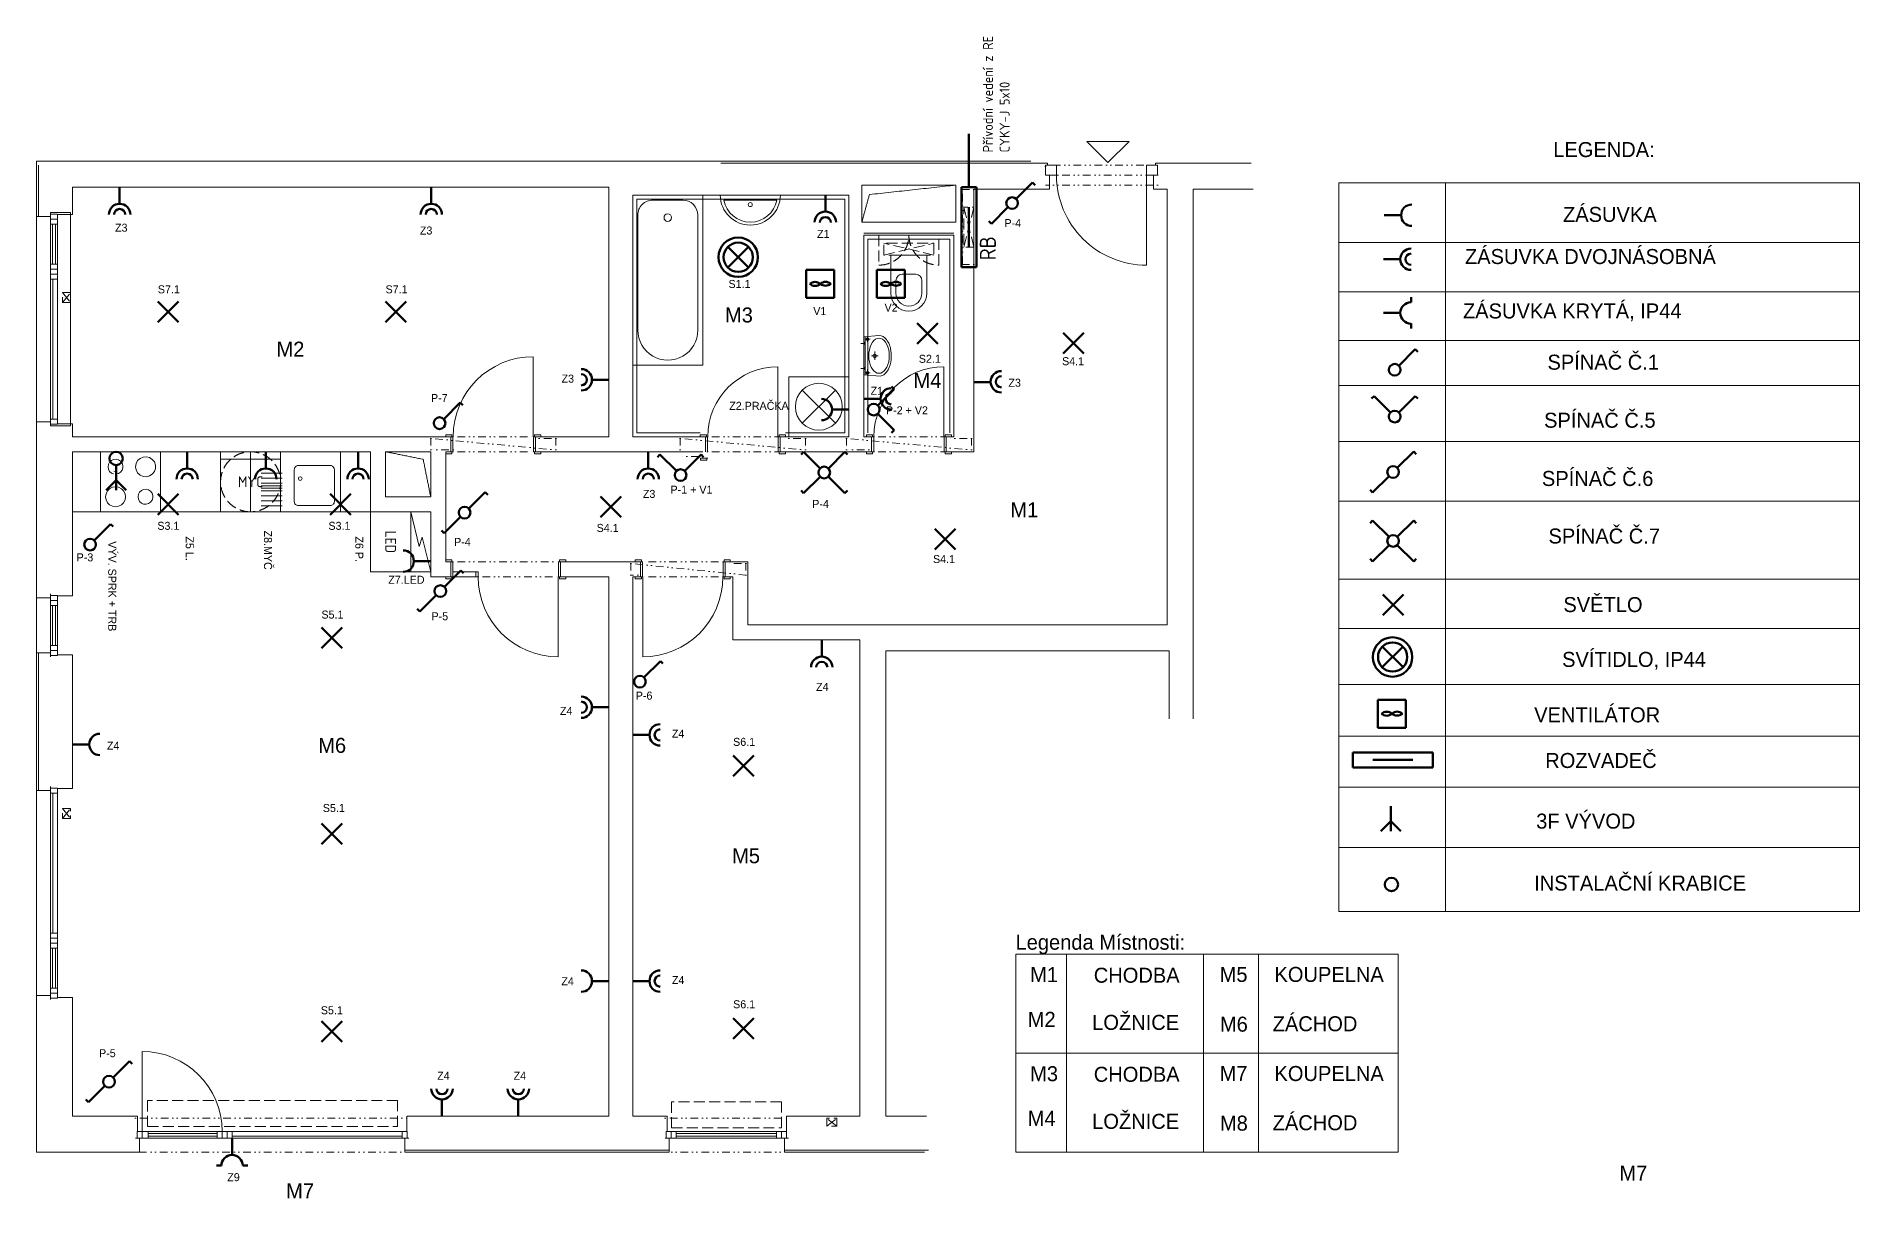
# Model space of a CAD drawing. Header units: millimetres. Extents: x 97372 to 123476, y 58544 to 87324.
# Drawn here: x 97372 to 115594, y 75712 to 87324 of the extents above; entities that cross this region are included whole.
import ezdxf
from ezdxf.enums import TextEntityAlignment as Align

# ---------------------------------------------------------------- set-up
doc = ezdxf.new("R2010")
doc.units = ezdxf.units.MM
doc.linetypes.add('DGN Style 3', pattern=[153.249118, 109.463656, -43.785462])
doc.linetypes.add('DGN Style 6', pattern=[208.199873, 0.109464, -43.785462, 76.624559, -43.785462, 0.109464, -43.785462])
for name, color, linetype, lineweight in [('_HS průvlaky', 255, 'Continuous', 5), ('_PO popis 1', 255, 'Continuous', 5), ('ELEKTRO', 7, 'Continuous', 50), ('ESI_rozpiska', 7, 'Continuous', 20)]:
    doc.layers.add(name, color=color, linetype=linetype, lineweight=lineweight)
doc.styles.add('50_Nadpis 1', font='isocp2.shx', dxfattribs={"height": 160})
doc.styles.add('Kóta 50', font='isocp2.shx', dxfattribs={"height": 100})
doc.styles.add('Light 5.4_CT', font='isocp2.shx', dxfattribs={"height": 5.4})

msp = doc.modelspace()

# ---------------------------------------------------------------- linework, layer by layer
at = {"layer": '_HS průvlaky', "color": 7, "linetype": 'Continuous', "lineweight": 5}
for p, q in [((108081, 86064), (107869, 86276)), ((107869, 86276), (108293, 86276)), ((108293, 86276), (108081, 86064)), ((107312, 86079), (97372, 86079)), ((97372, 86079), (97372, 85702)), ((97372, 86039), (97372, 85564)), ((97372, 86039), (97372, 85736)), ((97392, 85524), (97392, 86039)), ((107312, 86059), (104212, 86059)), ((107477, 86059), (107312, 86059)), ((107477, 86039), (107477, 86059)), ((108557, 86039), (108557, 86059)), ((108557, 86059), (109512, 86059)), ((105622, 85839), (105622, 85469)), ((105622, 85839), (106562, 85839)), ((105622, 85469), (105622, 85839)), ((106562, 85469), (106562, 85839)), ((106562, 85839), (106562, 85469)), ((107497, 85799), (107497, 85939)), ((108537, 85799), (108537, 85939)), ((97732, 85544), (97732, 85819)), ((97732, 85819), (103092, 85819)), ((103092, 85819), (103092, 83324)), ((103092, 85819), (103092, 83324)), ((103332, 83324), (103332, 85739)), ((103332, 85739), (105492, 85739)), ((103332, 83324), (103332, 85739)), ((103332, 85739), (105492, 85739)), ((104207, 85739), (104807, 85739)), ((104241, 85689), (104772, 85689)), ((105492, 83324), (105492, 85739)), ((105492, 83324), (105492, 85739)), ((106742, 85799), (107497, 85799)), ((106742, 85799), (106742, 83174)), ((106742, 85799), (106742, 83174)), ((108672, 85799), (108537, 85799)), ((108672, 81444), (108672, 85799)), ((109532, 85799), (108932, 85799)), ((108932, 85799), (108932, 84114)), ((97372, 85564), (97372, 85524)), ((97372, 76174), (97372, 85524)), ((97372, 85524), (97512, 85524)), ((97712, 85564), (97512, 85564)), ((97512, 85564), (97512, 83434)), ((97512, 85524), (97512, 85564)), ((97582, 85544), (97732, 85544)), ((97712, 83434), (97712, 85564)), ((105622, 85469), (106562, 85469)), ((106562, 85469), (105622, 85469)), ((106542, 85359), (105642, 85359)), ((105642, 85339), (105642, 83324)), ((106542, 85339), (105642, 85339)), ((105642, 85339), (105642, 83324)), ((106542, 83324), (106542, 85339)), ((106542, 83324), (106542, 85339)), ((97372, 84985), (97372, 84913)), ((97512, 83499), (97512, 84899)), ((97534, 83499), (97534, 84899)), ((97582, 83499), (97582, 84899)), ((102337, 83324), (102337, 84124)), ((104782, 83324), (104782, 84024)), ((104782, 83324), (104782, 84024)), ((106442, 83324), (106442, 84024)), ((106442, 83324), (106442, 84024)), ((108932, 84114), (108932, 80504)), ((97512, 83474), (97372, 83474)), ((97372, 83474), (97372, 81754)), ((97512, 83434), (97512, 83474)), ((97512, 83434), (97712, 83434)), ((97732, 83454), (97582, 83454)), ((97732, 83324), (97732, 83454)), ((97732, 83324), (101487, 83324)), ((101462, 83344), (101523, 83344)), ((101462, 83324), (101462, 83344)), ((101462, 83324), (101523, 83324)), ((101513, 83174), (101513, 83324)), ((101513, 83324), (101535, 83324)), ((101523, 83324), (101523, 83344)), ((101535, 83174), (101535, 83324)), ((102339, 83174), (102339, 83324)), ((102361, 83324), (102339, 83324)), ((102412, 83344), (102351, 83344)), ((102351, 83324), (102351, 83344)), ((102412, 83324), (102351, 83324)), ((102361, 83174), (102361, 83324)), ((102387, 83324), (103092, 83324)), ((102412, 83324), (102412, 83344)), ((104032, 83324), (103332, 83324)), ((104032, 83324), (103332, 83324)), ((104007, 83324), (104007, 83344)), ((104007, 83344), (104068, 83344)), ((104007, 83324), (104007, 83344)), ((104007, 83324), (104068, 83324)), ((104007, 83324), (104068, 83324)), ((104058, 83174), (104058, 83324)), ((104058, 83324), (104080, 83324)), ((104058, 83174), (104058, 83324)), ((104058, 83324), (104080, 83324)), ((104068, 83324), (104068, 83344)), ((104068, 83324), (104068, 83344)), ((104080, 83174), (104080, 83324)), ((104784, 83174), (104784, 83324)), ((104806, 83324), (104784, 83324)), ((104784, 83174), (104784, 83324)), ((104806, 83324), (104784, 83324)), ((104796, 83324), (104796, 83344)), ((104857, 83344), (104796, 83344)), ((104796, 83324), (104796, 83344)), ((104857, 83324), (104796, 83324)), ((104857, 83324), (104796, 83324)), ((104806, 83174), (104806, 83324)), ((104806, 83174), (104806, 83324)), ((104832, 83324), (105492, 83324)), ((104832, 83324), (105492, 83324)), ((104857, 83324), (104857, 83344)), ((104857, 83324), (104857, 83344)), ((105642, 83324), (105692, 83324)), ((105642, 83324), (105692, 83324)), ((105667, 83324), (105667, 83344)), ((105667, 83344), (105728, 83344)), ((105667, 83324), (105667, 83344)), ((105667, 83324), (105728, 83324)), ((105667, 83324), (105728, 83324)), ((105718, 83174), (105718, 83324)), ((105718, 83324), (105740, 83324)), ((105718, 83174), (105718, 83324)), ((105718, 83324), (105740, 83324)), ((105728, 83324), (105728, 83344)), ((105728, 83324), (105728, 83344)), ((105740, 83174), (105740, 83324)), ((105740, 83174), (105740, 83324)), ((106444, 83174), (106444, 83324)), ((106466, 83324), (106444, 83324)), ((106444, 83174), (106444, 83324)), ((106466, 83324), (106444, 83324)), ((106456, 83324), (106456, 83344)), ((106517, 83344), (106456, 83344)), ((106456, 83324), (106456, 83344)), ((106517, 83324), (106456, 83324)), ((106517, 83324), (106456, 83324)), ((106466, 83174), (106466, 83324)), ((106466, 83174), (106466, 83324)), ((106492, 83324), (106542, 83324)), ((106492, 83324), (106542, 83324)), ((106517, 83324), (106517, 83344)), ((106517, 83324), (106517, 83344)), ((97732, 82574), (97732, 83174)), ((97732, 83174), (100712, 83174)), ((97732, 83174), (97732, 81734)), ((100712, 83174), (97732, 83174)), ((99212, 82574), (99212, 83174)), ((99212, 83099), (99812, 83099)), ((99812, 83174), (99812, 82574)), ((100712, 83174), (100712, 82574)), ((100712, 83174), (100712, 82574)), ((100862, 82724), (100862, 83174)), ((100862, 83174), (101312, 83174)), ((100862, 83174), (101312, 83174)), ((100862, 82724), (100862, 83174)), ((101312, 83174), (101312, 82724)), ((101312, 83174), (101312, 82724)), ((101462, 83174), (101523, 83174)), ((101462, 83154), (101462, 83174)), ((101487, 83174), (101462, 83174)), ((101462, 83174), (101462, 82074)), ((101462, 83154), (101523, 83154)), ((101513, 83174), (101535, 83174)), ((101523, 83154), (101523, 83174)), ((102361, 83174), (102339, 83174)), ((102412, 83174), (102351, 83174)), ((102351, 83154), (102351, 83174)), ((102412, 83154), (102351, 83154)), ((103112, 83174), (102387, 83174)), ((102412, 83154), (102412, 83174)), ((103112, 83174), (104032, 83174)), ((103112, 83174), (104032, 83174)), ((104010, 83109), (104071, 83109)), ((104010, 83089), (104010, 83109)), ((104010, 83109), (104071, 83109)), ((104010, 83109), (104010, 83089)), ((104010, 83109), (104071, 83109)), ((104010, 83089), (104010, 83109)), ((104010, 83109), (104071, 83109)), ((104010, 83109), (104010, 83089)), ((104061, 83109), (104083, 83109)), ((104061, 83109), (104083, 83109)), ((104061, 83109), (104083, 83109)), ((104061, 83109), (104083, 83109)), ((104071, 83089), (104071, 83109)), ((104071, 83089), (104071, 83109)), ((104806, 83174), (104784, 83174)), ((104806, 83174), (104784, 83174)), ((104857, 83174), (104796, 83174)), ((104796, 83154), (104796, 83174)), ((104857, 83174), (104796, 83174)), ((104796, 83154), (104796, 83174)), ((104857, 83154), (104796, 83154)), ((104857, 83154), (104796, 83154)), ((105692, 83174), (104832, 83174)), ((105692, 83174), (104832, 83174)), ((104857, 83154), (104857, 83174)), ((104857, 83154), (104857, 83174)), ((105667, 83174), (105728, 83174)), ((105667, 83154), (105667, 83174)), ((105667, 83174), (105728, 83174)), ((105667, 83154), (105667, 83174)), ((105667, 83154), (105728, 83154)), ((105667, 83154), (105728, 83154)), ((105718, 83174), (105740, 83174)), ((105718, 83174), (105740, 83174)), ((105728, 83154), (105728, 83174)), ((105728, 83154), (105728, 83174)), ((106466, 83174), (106444, 83174)), ((106466, 83174), (106444, 83174)), ((106517, 83174), (106456, 83174)), ((106456, 83154), (106456, 83174)), ((106517, 83174), (106456, 83174)), ((106456, 83154), (106456, 83174)), ((106517, 83154), (106456, 83154)), ((106517, 83154), (106456, 83154)), ((106742, 83174), (106492, 83174)), ((106742, 83174), (106492, 83174)), ((106517, 83154), (106517, 83174)), ((106517, 83154), (106517, 83174)), ((104010, 83089), (104071, 83089)), ((104010, 83089), (104071, 83089)), ((100712, 82574), (97732, 82574)), ((99812, 82574), (99212, 82574)), ((100712, 82574), (101312, 82574)), ((101312, 82724), (100862, 82724)), ((101312, 82724), (100862, 82724)), ((101112, 82574), (101112, 81974)), ((101312, 81924), (101312, 82574)), ((101462, 82094), (101523, 82094)), ((101462, 82094), (101462, 82074)), ((101462, 82074), (101523, 82074)), ((101513, 82074), (101513, 81924)), ((101513, 82074), (101535, 82074)), ((101523, 82094), (101523, 82074)), ((101535, 82074), (101535, 81924)), ((102589, 82074), (102589, 81924)), ((102611, 82074), (102589, 82074)), ((102662, 82094), (102601, 82094)), ((102601, 82094), (102601, 82074)), ((102662, 82074), (102601, 82074)), ((102611, 82074), (102611, 81924)), ((103382, 82074), (102637, 82074)), ((102662, 82094), (102662, 82074)), ((103357, 82094), (103418, 82094)), ((103357, 82094), (103357, 82074)), ((103357, 82074), (103418, 82074)), ((103408, 82074), (103408, 81924)), ((103408, 82074), (103430, 82074)), ((103418, 82094), (103418, 82074)), ((103430, 82074), (103430, 81924)), ((104234, 82074), (104234, 81924)), ((104256, 82074), (104234, 82074)), ((104307, 82094), (104246, 82094)), ((104246, 82094), (104246, 82074)), ((104307, 82074), (104246, 82074)), ((104256, 82074), (104256, 81924)), ((104482, 82074), (104282, 82074)), ((104307, 82094), (104307, 82074)), ((104482, 81444), (104482, 82074)), ((101487, 81924), (101312, 81924)), ((101462, 81924), (101523, 81924)), ((101462, 81924), (101462, 81904)), ((101462, 81904), (101523, 81904)), ((101513, 81924), (101535, 81924)), ((101523, 81924), (101523, 81904)), ((101763, 81974), (101535, 81974)), ((101763, 81924), (101535, 81924)), ((101763, 81974), (101763, 81924)), ((101763, 81974), (101785, 81974)), ((101763, 81924), (101785, 81924)), ((101785, 81974), (101785, 81924)), ((102587, 81924), (102587, 81124)), ((102611, 81924), (102589, 81924)), ((102662, 81924), (102601, 81924)), ((102601, 81924), (102601, 81904)), ((102662, 81904), (102601, 81904)), ((102637, 81924), (103092, 81924)), ((102662, 81924), (102662, 81904)), ((103092, 81924), (103092, 76534)), ((103332, 81924), (103332, 76534)), ((103332, 81924), (103382, 81924)), ((103357, 81924), (103418, 81924)), ((103357, 81924), (103357, 81904)), ((103357, 81904), (103418, 81904)), ((103408, 81924), (103430, 81924)), ((103418, 81924), (103418, 81904)), ((103432, 81924), (103432, 81124)), ((104256, 81924), (104234, 81924)), ((104307, 81924), (104246, 81924)), ((104246, 81924), (104246, 81904)), ((104307, 81904), (104246, 81904)), ((104282, 81924), (104332, 81924)), ((104307, 81924), (104307, 81904)), ((104332, 81924), (104332, 81294)), ((97372, 81754), (97372, 81714)), ((97372, 81714), (97512, 81714)), ((97512, 81714), (97512, 81754)), ((97732, 81734), (97582, 81734)), ((104332, 81294), (105602, 81294)), ((104482, 81444), (108672, 81444)), ((105602, 76534), (105602, 81294)), ((97512, 81164), (97372, 81164)), ((97372, 81164), (97372, 79829)), ((97372, 81164), (97372, 79886)), ((97392, 79787), (97392, 81164)), ((97512, 81124), (97512, 81164)), ((97582, 81144), (97732, 81144)), ((97732, 81144), (97732, 79809)), ((108692, 81184), (105862, 81184)), ((105862, 81184), (105862, 76534)), ((108692, 80504), (108692, 81184)), ((97372, 81080), (97372, 79920)), ((97372, 79829), (97372, 79789)), ((97512, 79789), (97512, 79829)), ((97372, 79789), (97512, 79789)), ((97732, 79809), (97582, 79809)), ((97512, 77739), (97372, 77739)), ((97372, 77739), (97372, 76174)), ((97512, 77699), (97512, 77739)), ((97582, 77719), (97732, 77719)), ((97732, 77719), (97732, 76534)), ((98427, 76382), (98427, 77182)), ((97732, 76534), (98382, 76534)), ((98382, 76534), (98382, 76382)), ((103092, 76534), (101072, 76534)), ((101072, 76534), (101072, 76382)), ((103332, 76534), (103677, 76534)), ((103677, 76534), (103677, 76382)), ((104867, 76382), (104867, 76534)), ((104867, 76534), (105602, 76534)), ((105862, 76534), (106267, 76534)), ((101027, 76382), (99327, 76382)), ((97372, 76174), (98377, 76174)), ((98402, 76314), (98362, 76314)), ((98377, 76174), (98402, 76174)), ((98402, 76174), (98402, 76314)), ((101027, 76336), (99327, 76336)), ((101027, 76314), (99327, 76314)), ((101092, 76314), (101052, 76314)), ((101052, 76314), (101052, 76174)), ((103697, 76194), (101052, 76194)), ((101052, 76174), (103657, 76174)), ((101754, 76174), (102914, 76174)), ((103697, 76314), (103657, 76314)), ((103657, 76174), (103697, 76174)), ((103697, 76174), (103697, 76314)), ((104887, 76314), (104847, 76314)), ((104847, 76314), (104847, 76174)), ((106287, 76194), (104847, 76194)), ((104847, 76174), (106247, 76174)), ((105013, 76174), (106173, 76174))]:
    msp.add_line(p, q, dxfattribs=at)
at = {"layer": '_HS průvlaky', "color": 7, "linetype": 'DGN Style 6', "lineweight": 5}
for p, q in [((108577, 85839), (107457, 85839)), ((106742, 85794), (106627, 85794)), ((106627, 85794), (106627, 85044)), ((106742, 85044), (106627, 85044)), ((101312, 83192), (101312, 83307)), ((101312, 83307), (102562, 83192)), ((101535, 83324), (102339, 83324)), ((102562, 83307), (102337, 83307)), ((102562, 83192), (102562, 83307)), ((103807, 83192), (103807, 83307)), ((103807, 83307), (105057, 83192)), ((103807, 83192), (103807, 83307)), ((103807, 83307), (105057, 83192)), ((104080, 83324), (104784, 83324)), ((104080, 83324), (104784, 83324)), ((105057, 83307), (104832, 83307)), ((105057, 83307), (104832, 83307)), ((105057, 83192), (105057, 83307)), ((105057, 83192), (105057, 83307)), ((105467, 83192), (105467, 83307)), ((105467, 83307), (106717, 83192)), ((105467, 83192), (105467, 83307)), ((105467, 83307), (106717, 83192)), ((105740, 83324), (106444, 83324)), ((105740, 83324), (106444, 83324)), ((106717, 83307), (106492, 83307)), ((106717, 83307), (106492, 83307)), ((106717, 83192), (106717, 83307)), ((106717, 83192), (106717, 83307)), ((101537, 83192), (101312, 83192)), ((101535, 83174), (102339, 83174)), ((104035, 83127), (103810, 83127)), ((104035, 83127), (103810, 83127)), ((104080, 83174), (104784, 83174)), ((104080, 83174), (104784, 83174)), ((105692, 83192), (105467, 83192)), ((105692, 83192), (105467, 83192)), ((105740, 83174), (106444, 83174)), ((105740, 83174), (106444, 83174)), ((101535, 82074), (102589, 82074)), ((103312, 81942), (103312, 82057)), ((103312, 82057), (104462, 81942)), ((104234, 82074), (103430, 82074)), ((104462, 82057), (104282, 82057)), ((104462, 81942), (104462, 82057)), ((101785, 81924), (102589, 81924)), ((103382, 81942), (103312, 81942)), ((104234, 81924), (103430, 81924)), ((98362, 76514), (101092, 76514)), ((103657, 76514), (104887, 76514)), ((106012, 76174), (97372, 76174))]:
    msp.add_line(p, q, dxfattribs=at)
at = {"layer": '_HS průvlaky', "color": 7, "lineweight": 5}
for p, q in [((103372, 83364), (103372, 85699)), ((103372, 85699), (105452, 85699)), ((105452, 83364), (105452, 85699)), ((105682, 85299), (105682, 83364)), ((106502, 85299), (105682, 85299)), ((106502, 83364), (106502, 85299)), ((105613, 84257), (105657, 84257)), ((105637, 84266), (105657, 84266)), ((105637, 84249), (105656, 84249)), ((105654, 84300), (105706, 84300)), ((105656, 83941), (105656, 84324)), ((105678, 84327), (105678, 84269)), ((105613, 84007), (105657, 84007)), ((105637, 84015), (105656, 84015)), ((105717, 84132), (105786, 84132)), ((105750, 84092), (105750, 84176)), ((105637, 83998), (105657, 83998)), ((105654, 83963), (105706, 83963)), ((105678, 83937), (105678, 83995)), ((104007, 83364), (103372, 83364)), ((104857, 83364), (105452, 83364))]:
    msp.add_line(p, q, dxfattribs=at)
at = {"layer": '_HS průvlaky', "color": 7, "linetype": 'DGN Style 3', "lineweight": 5}
for p, q in [((106642, 85619), (106742, 85219)), ((106642, 85219), (106742, 85619)), ((105792, 85339), (105792, 85039)), ((106392, 85039), (106392, 85339)), ((97632, 84664), (97712, 84764)), ((97632, 84764), (97712, 84664)), ((97632, 79509), (97712, 79609)), ((97632, 79609), (97712, 79509)), ((100982, 76690), (98482, 76690)), ((98482, 76690), (98482, 76430)), ((100982, 76430), (100982, 76690)), ((104818, 76677), (103718, 76677)), ((103718, 76677), (103718, 76417)), ((104818, 76417), (104818, 76677)), ((98482, 76430), (100982, 76430)), ((103718, 76417), (104818, 76417)), ((105372, 76434), (105272, 76514)), ((105272, 76434), (105372, 76514))]:
    msp.add_line(p, q, dxfattribs=at)
at = {"layer": '_HS průvlaky', "color": 7, "linetype": 'DGN Style 3', "lineweight": 5, "extrusion": (0, 0, -1)}
for p, q in [((105842, 85139), (106342, 85259)), ((106342, 85139), (105842, 85259))]:
    msp.add_line(p, q, dxfattribs=at)
at = {"layer": '_HS průvlaky', "color": 7, "linetype": 'Continuous', "lineweight": 5, "extrusion": (0, 0, -1)}
for p, q in [((105934, 85139), (106249, 85139)), ((98012, 82574), (98012, 83174)), ((98012, 83174), (98612, 83174)), ((98121, 83087), (98143, 83097)), ((98143, 83097), (98168, 83099)), ((98168, 83099), (98192, 83093)), ((98383, 83086), (98407, 83108)), ((98407, 83108), (98437, 83121)), ((98437, 83121), (98470, 83124)), ((98470, 83124), (98502, 83116)), ((98502, 83116), (98529, 83098)), ((98529, 83098), (98550, 83072)), ((98612, 83174), (98612, 82574)), ((98087, 83024), (98091, 83049)), ((98091, 83000), (98087, 83024)), ((98091, 83049), (98102, 83070)), ((98102, 82978), (98091, 83000)), ((98102, 83070), (98121, 83087)), ((98121, 82961), (98102, 82978)), ((98143, 82952), (98121, 82961)), ((98192, 82956), (98168, 82950)), ((98192, 83093), (98212, 83079)), ((98212, 82969), (98192, 82956)), ((98212, 83079), (98228, 83060)), ((98228, 82989), (98212, 82969)), ((98228, 83060), (98236, 83037)), ((98236, 83012), (98228, 82989)), ((98236, 83037), (98236, 83012)), ((98362, 83024), (98367, 83057)), ((98367, 82992), (98362, 83024)), ((98367, 83057), (98383, 83086)), ((98383, 82963), (98367, 82992)), ((98407, 82941), (98383, 82963)), ((98437, 82927), (98407, 82941)), ((98470, 82925), (98437, 82927)), ((98502, 82933), (98470, 82925)), ((98529, 82951), (98502, 82933)), ((98550, 82977), (98529, 82951)), ((98550, 83072), (98560, 83041)), ((98560, 83008), (98550, 82977)), ((98560, 83041), (98560, 83008)), ((99829, 82960), (99619, 82960)), ((98062, 82724), (98067, 82755)), ((98067, 82755), (98081, 82783)), ((98081, 82783), (98103, 82805)), ((98103, 82805), (98131, 82819)), ((98131, 82819), (98162, 82824)), ((98162, 82824), (98193, 82819)), ((98193, 82819), (98220, 82805)), ((98220, 82805), (98243, 82783)), ((98243, 82783), (98257, 82755)), ((98257, 82755), (98262, 82724)), ((98387, 82724), (98391, 82749)), ((98391, 82749), (98402, 82770)), ((98402, 82770), (98421, 82787)), ((98421, 82787), (98443, 82797)), ((98443, 82797), (98468, 82799)), ((98468, 82799), (98492, 82793)), ((98492, 82793), (98512, 82779)), ((98512, 82779), (98528, 82760)), ((98528, 82760), (98536, 82737)), ((98536, 82737), (98536, 82712)), ((99829, 82910), (99619, 82910)), ((99829, 82860), (99619, 82860)), ((99829, 82835), (99619, 82835)), ((99829, 82810), (99619, 82810)), ((99829, 82785), (99619, 82785)), ((99829, 82735), (99619, 82735)), ((98612, 82574), (98012, 82574)), ((98067, 82693), (98062, 82724)), ((98081, 82665), (98067, 82693)), ((98103, 82643), (98081, 82665)), ((98131, 82629), (98103, 82643)), ((98162, 82624), (98131, 82629)), ((98193, 82629), (98162, 82624)), ((98220, 82643), (98193, 82629)), ((98243, 82665), (98220, 82643)), ((98257, 82693), (98243, 82665)), ((98262, 82724), (98257, 82693)), ((98391, 82700), (98387, 82724)), ((98402, 82678), (98391, 82700)), ((98421, 82661), (98402, 82678)), ((98443, 82652), (98421, 82661)), ((98468, 82650), (98443, 82652)), ((98492, 82656), (98468, 82650)), ((98512, 82669), (98492, 82656)), ((98528, 82689), (98512, 82669)), ((98536, 82712), (98528, 82689)), ((99829, 82685), (99619, 82685)), ((99829, 82635), (99619, 82635)), ((97512, 79764), (97512, 78364)), ((97534, 79764), (97534, 78364)), ((97582, 79764), (97582, 78364))]:
    msp.add_line(p, q, dxfattribs=at)
at = {"layer": '_HS průvlaky', "color": 7, "linetype": 'ByBlock', "lineweight": 5}
for p, q in [((105357, 83789), (105026, 83459)), ((105357, 83459), (105026, 83789))]:
    msp.add_line(p, q, dxfattribs=at)
at = {"layer": '_HS průvlaky', "color": 18, "linetype": 'Continuous', "lineweight": 5, "true_color": 0x000000, "extrusion": (0, 0, -1)}
msp.add_line((98169, 82977), (98144, 82979), dxfattribs=at)
at = {"layer": '_HS průvlaky', "color": 7, "linetype": 'DGN Style 6', "lineweight": 5, "flags": 128}
msp.add_lwpolyline([(108577, 85939), (107457, 85939), (107457, 86039), (108577, 86039)], close=True, dxfattribs=at)
at = {"layer": '_HS průvlaky', "color": 7, "linetype": 'Continuous', "lineweight": 5, "flags": 128}
for points in [[(107457, 85939), (107567, 85939), (107567, 86039), (107457, 86039)], [(108577, 85939), (108467, 85939), (108467, 86039), (108577, 86039)], [(103332, 85739), (104032, 85739), (104032, 84039), (103332, 84039)], [(103332, 85739), (104032, 85739), (104032, 84039), (103332, 84039)], [(97512, 85499), (97512, 85549), (97582, 85549), (97582, 85499)], [(97512, 85449), (97512, 85499), (97582, 85499), (97582, 85449)], [(97512, 85049), (97512, 85449), (97582, 85449), (97582, 85049)], [(97532, 85049), (97532, 85449), (97562, 85449), (97562, 85049)], [(97512, 84999), (97512, 85049), (97582, 85049), (97582, 84999)], [(97512, 84949), (97512, 84999), (97582, 84999), (97582, 84949)], [(97582, 84949), (97512, 84949), (97512, 84899), (97582, 84899)], [(97512, 83449), (97582, 83449), (97582, 83499), (97512, 83499)], [(100412, 82574), (100412, 83174), (99512, 83174), (99512, 82574)], [(101312, 82574), (101312, 81974), (100712, 81974), (100712, 82574)], [(97512, 81689), (97512, 81739), (97582, 81739), (97582, 81689)], [(97512, 81639), (97512, 81689), (97582, 81689), (97582, 81639)], [(97512, 81239), (97512, 81639), (97582, 81639), (97582, 81239)], [(97532, 81239), (97532, 81639), (97562, 81639), (97562, 81239)], [(97512, 81189), (97512, 81239), (97582, 81239), (97582, 81189)], [(97512, 81139), (97512, 81189), (97582, 81189), (97582, 81139)], [(98427, 76314), (98377, 76314), (98377, 76382), (98427, 76382)], [(98487, 76314), (98427, 76314), (98427, 76382), (98487, 76382)], [(99177, 76314), (98487, 76314), (98487, 76382), (99177, 76382)], [(99177, 76334), (98487, 76334), (98487, 76363), (99177, 76363)], [(99227, 76314), (99177, 76314), (99177, 76382), (99227, 76382)], [(99277, 76314), (99227, 76314), (99227, 76382), (99277, 76382)], [(99277, 76382), (99277, 76314), (99327, 76314), (99327, 76382)], [(101077, 76314), (101077, 76382), (101027, 76382), (101027, 76314)], [(103717, 76314), (103667, 76314), (103667, 76382), (103717, 76382)], [(103767, 76314), (103717, 76314), (103717, 76382), (103767, 76382)], [(104767, 76314), (103767, 76314), (103767, 76382), (104767, 76382)], [(104767, 76334), (103767, 76334), (103767, 76363), (104767, 76363)], [(104817, 76314), (104767, 76314), (104767, 76382), (104817, 76382)], [(104867, 76314), (104817, 76314), (104817, 76382), (104867, 76382)]]:
    msp.add_lwpolyline(points, close=True, dxfattribs=at)
msp.add_lwpolyline([(108467, 85939), (108467, 85039, -0.414214), (107567, 85939)], format="xyb", dxfattribs=at)
for points in [[(103533, 85689), (103832, 85689)], [(103382, 84391), (103382, 85539)], [(103982, 85539), (103982, 84389)], [(101312, 81974), (101227, 82322), (101196, 82227), (101112, 82574)]]:
    msp.add_lwpolyline(points, dxfattribs=at)
at = {"layer": '_HS průvlaky', "color": 7, "linetype": 'DGN Style 3', "lineweight": 5, "flags": 128}
for points in [[(106742, 85219), (106742, 85619), (106642, 85619), (106642, 85219)], [(106342, 85259), (106342, 85139), (105842, 85139), (105842, 85259)], [(97632, 84664), (97712, 84664), (97712, 84764), (97632, 84764)], [(97632, 79509), (97712, 79509), (97712, 79609), (97632, 79609)], [(105372, 76434), (105372, 76514), (105272, 76514), (105272, 76434)]]:
    msp.add_lwpolyline(points, close=True, dxfattribs=at)
at = {"layer": '_HS průvlaky', "color": 7, "lineweight": 5, "flags": 128}
msp.add_lwpolyline([(105640, 83942), (105804, 83930, 0.206315), (105869, 83971, 0.131058), (105910, 84068, 0.084511), (105910, 84186, 0.173487), (105867, 84295, 0.27073), (105793, 84335), (105640, 84322)], format="xyb", close=True, dxfattribs=at)
msp.add_lwpolyline([(105794, 84309), (105776, 84306), (105759, 84298), (105743, 84285), (105728, 84268), (105716, 84246), (105705, 84221), (105698, 84194), (105693, 84164), (105692, 84134), (105693, 84103), (105698, 84074), (105705, 84046), (105716, 84021), (105728, 83999), (105743, 83982), (105759, 83969), (105776, 83961), (105794, 83958), (105811, 83961), (105829, 83969), (105845, 83982), (105859, 83999), (105872, 84021), (105882, 84046), (105890, 84074), (105894, 84103), (105896, 84134), (105894, 84164), (105890, 84194), (105882, 84221), (105872, 84246), (105859, 84268), (105845, 84285), (105829, 84298), (105811, 84306), (105794, 84309)], close=True, dxfattribs=at)
at = {"layer": '_HS průvlaky', "color": 7, "linetype": 'ByBlock', "lineweight": 5}
msp.add_lwpolyline([(105492, 83924), (105492, 83324), (104892, 83324), (104892, 83924)], close=True, dxfattribs=at)
msp.add_lwpolyline([(105492, 83924), (105492, 83324), (104892, 83324), (104892, 83924)], close=True, dxfattribs=at)
at = {"layer": '_HS průvlaky', "color": 7, "linetype": 'Continuous', "lineweight": 5, "flags": 128}
msp.add_lwpolyline([(100349, 82676), (100349, 82996, 0.414214), (100309, 83036), (99989, 83036, 0.414214), (99949, 82996), (99949, 82676, 0.414214), (99989, 82636), (100309, 82636, 0.414214)], format="xyb", close=True, dxfattribs=at)
at = {"layer": '_HS průvlaky', "color": 7, "linetype": 'Continuous', "lineweight": 5, "extrusion": (0, 0, -1), "flags": 128}
for points in [[(-97512, 79814), (-97582, 79814), (-97582, 79764), (-97512, 79764)], [(-97582, 78314), (-97512, 78314), (-97512, 78364), (-97582, 78364)], [(-97512, 78314), (-97512, 78264), (-97582, 78264), (-97582, 78314)], [(-97512, 78264), (-97512, 78214), (-97582, 78214), (-97582, 78264)], [(-97512, 78214), (-97512, 77814), (-97582, 77814), (-97582, 78214)], [(-97532, 78214), (-97532, 77814), (-97562, 77814), (-97562, 78214)], [(-97512, 77814), (-97512, 77764), (-97582, 77764), (-97582, 77814)], [(-97512, 77764), (-97512, 77714), (-97582, 77714), (-97582, 77764)]]:
    msp.add_lwpolyline(points, close=True, dxfattribs=at)
at = {"layer": '_HS průvlaky', "color": 7, "linetype": 'Continuous', "lineweight": 5}
for centre, radius in [((104507, 85644), 20), ((103682, 85514), 37.5), ((100008, 82906), 17.9)]:
    msp.add_circle(centre, radius, dxfattribs=at)
at = {"layer": '_HS průvlaky', "color": 7, "lineweight": 5}
for centre, radius in [((105678, 84300), 13.1), ((105750, 84132), 18.5), ((105678, 83963), 13.1)]:
    msp.add_circle(centre, radius, dxfattribs=at)
at = {"layer": '_HS průvlaky', "color": 7, "linetype": 'ByBlock', "lineweight": 5}
msp.add_circle((105192, 83624), 234, dxfattribs=at)
at = {"layer": '_HS průvlaky', "color": 7, "linetype": 'Continuous', "lineweight": 5}
for centre, radius, start, end in [((103532, 85539), 150, 89.5503, 180), ((103832, 85539), 150, 0.0001, 90.0001), ((104507, 85739), 300, 180, 0), ((104507, 85739), 270, 190.7249, 349.2751), ((103682, 84389), 300, 179.6673, 0.0001), ((102587, 81924), 800, 180, 270), ((98427, 76382), 800, 0, 90)]:
    msp.add_arc(centre, radius, start, end, dxfattribs=at)
at = {"layer": '_HS průvlaky', "color": 7, "linetype": 'DGN Style 3', "lineweight": 5}
for centre, start, end in [((105792, 85339), 270, 360), ((106392, 85339), 180, 270)]:
    msp.add_arc(centre, 300, start, end, dxfattribs=at)
at = {"layer": '_HS průvlaky', "color": 7, "linetype": 'Continuous', "lineweight": 5, "extrusion": (0, 0, -1)}
for centre, radius, start, end in [((-102337, 83324), 800, 0, 90), ((-104782, 83324), 700, 0, 90), ((-104782, 83324), 700, 0, 90), ((-106442, 83324), 700, 0, 90), ((-106442, 83324), 700, 0, 90), ((-103432, 81924), 800, 180, 270)]:
    msp.add_arc(centre, radius, start, end, dxfattribs=at)
at = {"layer": '_HS průvlaky', "color": 7, "linetype": 'DGN Style 3', "lineweight": 5}
msp.add_ellipse((99512, 82874), major_axis=(0, -300), ratio=0.999998, dxfattribs=at)
at = {"layer": '_HS průvlaky', "color": 7, "linetype": 'Continuous', "lineweight": 5}
for points in [[(105622, 85839), (105622, 85469)], [(106562, 85839), (105622, 85839)], [(105697, 85744), (106562, 85839)], [(105622, 85469), (105697, 85744)], [(101237, 83099), (100862, 83174)], [(100862, 83174), (101312, 83174)], [(101312, 82724), (101237, 83099)], [(101312, 83174), (101312, 82724)]]:
    msp.add_open_spline(points, degree=1, dxfattribs=at)
for points, knots in [([(106272, 84759), (106271, 84660), (106191, 84579), (106092, 84579), (105992, 84579), (105912, 84660), (105912, 84759), (105912, 84885), (105912, 85011), (105912, 85136), (105912, 85138), (105913, 85139), (105915, 85139), (106033, 85139), (106151, 85139), (106269, 85139), (106270, 85139), (106272, 85138), (106272, 85136), (106272, 85011), (106272, 84885), (106272, 84759), (106272, 84759), (106272, 84759), (106272, 84759)], [0, 0, 0, 0, 0.083283, 0.083283, 0.083283, 0.166667, 0.166667, 0.166667, 0.333333, 0.333333, 0.333333, 0.5, 0.5, 0.5, 0.666667, 0.666667, 0.666667, 0.833333, 0.833333, 0.833333, 0.916667, 0.916667, 0.916667, 1, 1, 1, 1]), ([(106222, 84759), (106222, 84687), (106163, 84629), (106092, 84629), (106020, 84629), (105962, 84687), (105962, 84759), (105962, 84800), (105962, 84842), (105962, 84883), (105962, 84917), (105989, 84946), (106024, 84948), (106069, 84950), (106114, 84950), (106160, 84948), (106194, 84946), (106222, 84917), (106222, 84883), (106222, 84842), (106222, 84800), (106222, 84759)], [0, 0, 0, 0, 0.125, 0.125, 0.125, 0.25, 0.25, 0.25, 0.5, 0.5, 0.5, 0.583333, 0.583333, 0.583333, 0.666667, 0.666667, 0.666667, 0.75, 0.75, 0.75, 1, 1, 1, 1])]:
    msp.add_open_spline(points, degree=3, knots=knots, dxfattribs=at)
at = {"layer": 'ELEKTRO', "color": 3, "ltscale": 2}
for q in [(106692, 86352), (106692, 85819)]:
    msp.add_line((106692, 85956), q, dxfattribs=at)
at = {"layer": 'ELEKTRO', "color": 1, "ltscale": 2}
for p, q in [((107165, 85700), (107329, 85864)), ((107329, 85864), (107355, 85838)), ((106918, 85453), (106892, 85479)), ((107082, 85617), (106918, 85453)), ((110989, 84034), (111153, 84198)), ((111153, 84198), (111178, 84173)), ((105945, 83801), (105919, 83827)), ((101443, 83501), (101607, 83665)), ((101607, 83665), (101632, 83640)), ((105782, 83637), (105945, 83801)), ((110742, 83731), (110716, 83705)), ((110906, 83568), (110742, 83731)), ((110989, 83568), (111153, 83731)), ((111153, 83731), (111179, 83705)), ((105782, 83554), (105945, 83390)), ((105945, 83390), (105919, 83364)), ((103604, 83146), (103579, 83121)), ((103768, 82982), (103604, 83146)), ((103851, 82982), (104015, 83146)), ((104015, 83146), (104040, 83121)), ((104015, 83146), (104040, 83121)), ((105040, 83172), (105014, 83146)), ((105040, 83172), (105014, 83146)), ((105204, 83008), (105040, 83172)), ((105287, 83008), (105451, 83172)), ((105451, 83172), (105477, 83146)), ((105451, 83172), (105477, 83146)), ((110974, 83013), (111138, 83177)), ((111138, 83177), (111164, 83151)), ((105204, 82925), (105040, 82761)), ((105287, 82925), (105451, 82761)), ((110891, 82930), (110727, 82766)), ((101693, 82608), (101856, 82771)), ((101856, 82771), (101883, 82745)), ((105040, 82761), (105014, 82787)), ((105451, 82761), (105477, 82787)), ((110727, 82766), (110701, 82792)), ((97950, 82288), (98113, 82452)), ((98113, 82452), (98138, 82426)), ((101446, 82361), (101419, 82387)), ((101609, 82524), (101446, 82361)), ((110727, 82488), (110701, 82462)), ((110891, 82324), (110727, 82488)), ((110974, 82324), (111138, 82488)), ((111138, 82488), (111164, 82462)), ((110891, 82241), (110727, 82077)), ((110974, 82324), (110974, 82324)), ((110974, 82241), (110974, 82241)), ((110974, 82241), (111138, 82077)), ((110727, 82077), (110701, 82103)), ((111138, 82077), (111164, 82103)), ((101451, 81824), (101614, 81987)), ((101614, 81987), (101640, 81961)), ((101367, 81740), (101204, 81577)), ((101204, 81577), (101177, 81603)), ((103444, 80918), (103608, 81082)), ((103608, 81082), (103633, 81057)), ((98138, 76921), (98302, 77084)), ((98302, 77084), (98328, 77058)), ((98055, 76837), (97891, 76674)), ((97891, 76674), (97865, 76700))]:
    msp.add_line(p, q, dxfattribs=at)
at = {"layer": 'ELEKTRO', "color": 4, "ltscale": 2}
for p, q in [((98203, 85651), (98203, 85819)), ((101318, 85651), (101318, 85819)), ((105257, 85575), (105257, 85743)), ((111012, 85538), (110844, 85538)), ((111004, 85098), (110836, 85098)), ((111004, 84561), (110836, 84561)), ((111111, 84668), (111111, 84718)), ((111111, 84455), (111111, 84405)), ((102924, 83893), (103092, 83893)), ((106910, 83868), (106742, 83868)), ((105810, 83703), (105642, 83703)), ((105324, 83596), (105492, 83596)), ((98878, 83006), (98878, 83174)), ((99664, 83006), (99664, 83174)), ((100586, 83006), (100586, 83174)), ((103487, 83006), (103487, 83174)), ((101144, 82081), (101312, 82081)), ((105221, 81126), (105221, 81294)), ((102924, 80621), (103092, 80621)), ((97900, 80249), (97732, 80249)), ((103500, 80345), (103332, 80345)), ((102924, 77884), (103092, 77884)), ((103500, 77884), (103332, 77884)), ((101425, 76702), (101425, 76534)), ((102188, 76702), (102188, 76534)), ((99327, 76146), (99327, 76314)), ((99220, 76040), (99170, 76040)), ((99433, 76040), (99483, 76040))]:
    msp.add_line(p, q, dxfattribs=at)
at = {"layer": 'ELEKTRO', "color": 6, "ltscale": 2}
for p, q in [((106617, 85019), (106617, 85819)), ((106617, 85819), (106767, 85819)), ((106767, 85819), (106767, 85019)), ((106692, 85619), (106692, 85219)), ((106767, 85019), (106617, 85019)), ((110528, 80169), (111328, 80169)), ((110528, 80019), (110528, 80169)), ((111328, 80019), (110528, 80019)), ((110728, 80094), (111128, 80094)), ((111328, 80169), (111328, 80019))]:
    msp.add_line(p, q, dxfattribs=at)
at = {"layer": 'ELEKTRO', "ltscale": 2}
for p, q in [((107165, 85700), (107165, 85700)), ((106692, 85419), (106692, 85619)), ((105867, 83637), (105868, 83637)), ((105287, 83008), (105287, 83008)), ((105287, 82925), (105287, 82925)), ((101692, 82607), (101693, 82608))]:
    msp.add_line(p, q, dxfattribs=at)
at = {"layer": 'ELEKTRO', "color": 2, "ltscale": 2}
for p, q in [((104282, 85015), (104489, 85222)), ((104282, 85222), (104489, 85015)), ((105066, 84992), (105066, 84712)), ((105346, 84992), (105066, 84992)), ((105346, 84712), (105346, 84992)), ((105772, 84992), (105772, 84712)), ((106052, 84992), (105772, 84992)), ((106052, 84712), (106052, 84992)), ((98585, 84468), (98792, 84675)), ((98585, 84675), (98792, 84468)), ((100861, 84468), (101068, 84675)), ((100861, 84675), (101068, 84468)), ((105066, 84712), (105346, 84712)), ((105772, 84712), (106052, 84712)), ((106174, 84251), (106381, 84458)), ((106174, 84458), (106381, 84251)), ((106174, 84251), (106381, 84458)), ((106174, 84458), (106381, 84251)), ((107634, 84155), (107841, 84362)), ((107634, 84362), (107841, 84155)), ((98585, 82545), (98792, 82752)), ((98585, 82752), (98792, 82545)), ((100307, 82545), (100514, 82752)), ((100307, 82752), (100514, 82545)), ((103008, 82521), (103215, 82728)), ((103008, 82728), (103215, 82521)), ((106352, 82196), (106559, 82403)), ((106352, 82403), (106559, 82196)), ((110829, 81541), (111036, 81748)), ((110829, 81748), (111036, 81541)), ((100220, 81211), (100427, 81418)), ((100220, 81418), (100427, 81211)), ((110824, 81020), (111031, 81227)), ((110824, 81227), (111031, 81020)), ((110780, 80696), (110780, 80416)), ((111060, 80696), (110780, 80696)), ((111060, 80416), (111060, 80696)), ((110780, 80416), (111060, 80416)), ((104335, 79931), (104542, 80138)), ((104335, 80138), (104542, 79931)), ((100220, 79253), (100427, 79460)), ((100220, 79460), (100427, 79253)), ((100220, 77277), (100427, 77484)), ((100220, 77484), (100427, 77277)), ((104335, 77308), (104542, 77515)), ((104335, 77515), (104542, 77308))]:
    msp.add_line(p, q, dxfattribs=at)
at = {"layer": 'ELEKTRO', "color": 31, "ltscale": 2, "true_color": 0xfecc66}
for p, q in [((98168, 83040), (98168, 82890)), ((98168, 82890), (98068, 82790)), ((98168, 82790), (98168, 82890)), ((98168, 82890), (98268, 82790)), ((110910, 79633), (110910, 79483)), ((110910, 79483), (110810, 79383)), ((110910, 79383), (110910, 79483)), ((110910, 79483), (111010, 79383))]:
    msp.add_line(p, q, dxfattribs=at)
at = {"layer": 'ELEKTRO', "color": 1, "ltscale": 2}
for centre in [(107124, 85659), (110948, 83993), (105740, 83596), (101401, 83460), (110948, 83526), (103810, 82941), (105246, 82967), (110932, 82972), (101651, 82566), (97908, 82247), (110932, 82283), (110932, 82283), (101409, 81782), (103403, 80877), (98097, 76879)]:
    msp.add_circle(centre, 58.5, dxfattribs=at)
at = {"layer": 'ELEKTRO', "color": 2, "ltscale": 2}
for centre, radius in [((104386, 85118), 197), ((104386, 85118), 146), ((110927, 81123), 197), ((110927, 81123), 146)]:
    msp.add_circle(centre, radius, dxfattribs=at)
at = {"layer": 'ELEKTRO', "color": 4, "ltscale": 2}
for centre in [(98168, 83107), (110915, 78850)]:
    msp.add_circle(centre, 67, dxfattribs=at)
at = {"layer": 'ELEKTRO', "ltscale": 2}
msp.add_circle((105246, 82967), 58.5, dxfattribs=at)
at = {"layer": 'ELEKTRO', "color": 4, "ltscale": 2}
for centre, radius, start, end in [((98203, 85545), 107, 0, 180), ((101318, 85545), 107, 0, 180), ((98203, 85545), 56, 0, 180), ((101318, 85545), 56, 0, 180), ((105257, 85468), 107, 0, 180), ((105257, 85464), 56, 0, 180), ((111119, 85538), 107, 90, 270), ((111111, 85098), 107, 90, 270), ((111111, 85098), 56, 90, 270), ((111111, 84561), 107, 90, 270), ((102817, 83893), 107, 270, 90), ((102817, 83893), 56, 270, 90), ((107016, 83873), 107, 90, 270), ((107016, 83873), 56, 90, 270), ((105217, 83596), 107, 270, 90), ((105916, 83703), 107, 90, 270), ((105916, 83703), 56, 90, 270), ((98878, 82900), 107, 0, 180), ((98878, 82900), 56, 0, 180), ((99664, 82900), 107, 0, 180), ((100586, 82900), 107, 0, 180), ((100586, 82900), 56, 0, 180), ((103487, 82900), 107, 0, 180), ((103487, 82900), 56, 0, 180), ((101037, 82081), 107, 270, 90), ((105221, 81020), 107, 0, 180), ((105221, 81020), 56, 0, 180), ((102817, 80621), 107, 270, 90), ((102817, 80621), 56, 270, 90), ((103606, 80345), 107, 90, 270), ((103606, 80345), 56, 90, 270), ((98006, 80249), 107, 90, 270), ((102817, 77884), 107, 270, 90), ((103606, 77884), 107, 90, 270), ((103606, 77884), 56, 90, 270), ((101425, 76809), 107, 180, 0), ((101425, 76809), 56, 180, 0), ((102188, 76809), 107, 180, 0), ((102188, 76809), 56, 180, 0), ((99327, 76040), 107, 0, 180)]:
    msp.add_arc(centre, radius, start, end, dxfattribs=at)
at = {"layer": 'ELEKTRO', "color": 2, "ltscale": 2}
for centre, radius, start, end in [((105154, 84792), 78.8, 48.6065, 131.3935), ((105154, 84908), 77.1, 227.4802, 312.5198), ((105258, 84796), 76.2, 46.8221, 133.1779), ((105258, 84914), 81.1, 230.0054, 309.9946), ((105860, 84792), 78.8, 48.6065, 131.3935), ((105860, 84908), 77.1, 227.4802, 312.5198), ((105964, 84796), 76.2, 46.8221, 133.1779), ((105964, 84914), 81.1, 230.0054, 309.9946), ((110868, 80497), 78.8, 48.6065, 131.3935), ((110868, 80613), 77.1, 227.4802, 312.5198), ((110972, 80501), 76.2, 46.8221, 133.1779), ((110972, 80618), 81.1, 230.0054, 309.9946)]:
    msp.add_arc(centre, radius, start, end, dxfattribs=at)
at = {"layer": 'ESI_rozpiska', "color": 0, "ltscale": 2}
for p, q in [((110389, 85860), (111456, 85860)), ((110389, 81900), (110389, 85860)), ((111456, 85860), (111456, 81900)), ((111456, 85860), (115594, 85860)), ((115594, 85860), (115594, 81900)), ((110389, 85265), (115594, 85265)), ((115594, 85265), (115594, 84772)), ((115594, 84772), (110389, 84772)), ((110389, 84772), (110389, 84286)), ((110389, 84286), (115594, 84286)), ((115594, 84286), (115594, 83837)), ((115594, 83837), (110389, 83837)), ((110389, 83837), (110389, 83278)), ((110389, 83278), (115594, 83278)), ((115594, 83278), (115594, 82770)), ((115594, 82770), (115594, 82682)), ((115594, 82682), (110389, 82682)), ((110389, 81900), (115594, 81900)), ((115594, 81900), (115594, 81407)), ((110389, 80847), (115594, 80847)), ((115594, 80847), (110389, 80847)), ((110389, 80847), (110389, 80332)), ((110389, 79221), (110389, 80332)), ((110389, 80332), (115594, 80332)), ((115594, 80332), (110389, 80332)), ((110389, 80332), (110389, 79824)), ((111456, 80332), (111456, 79221)), ((115594, 80332), (115594, 79221)), ((110389, 79824), (115594, 79824)), ((111456, 79221), (110389, 79221)), ((115594, 79221), (111456, 79221)), ((107161, 77163), (107161, 78153)), ((107161, 78153), (107668, 78153)), ((107668, 78153), (107668, 77163)), ((107668, 78153), (109035, 78153)), ((109035, 78153), (109035, 77163)), ((109035, 78153), (110982, 78153)), ((109588, 77163), (109588, 78153)), ((110982, 77163), (110982, 78153)), ((107161, 76174), (107161, 77163)), ((107161, 77163), (107668, 77163)), ((107668, 77163), (107161, 77163)), ((107668, 77163), (107668, 76174)), ((107668, 77163), (109035, 77163)), ((107668, 77163), (109035, 77163)), ((109035, 77163), (109035, 76174)), ((109035, 77163), (110982, 77163)), ((109035, 77163), (110982, 77163)), ((109588, 76174), (109588, 77163)), ((110982, 76174), (110982, 77163)), ((107668, 76174), (107161, 76174)), ((107668, 76174), (109035, 76174)), ((109035, 76174), (110982, 76174))]:
    msp.add_line(p, q, dxfattribs=at)
at = {"layer": 'ESI_rozpiska', "ltscale": 2}
for p, q in [((110389, 81900), (110389, 81407)), ((111456, 81900), (111456, 81407)), ((110389, 81407), (115594, 81407)), ((110389, 80847), (110389, 81407)), ((111456, 81407), (111456, 80847)), ((115594, 81407), (115594, 80847)), ((115594, 80847), (110389, 80847)), ((111456, 80847), (111456, 80332)), ((115594, 80847), (115594, 80332)), ((110389, 79221), (111456, 79221)), ((110389, 78580), (110389, 79221)), ((111456, 79221), (111456, 78580)), ((115594, 78580), (115594, 79221)), ((111456, 78580), (110389, 78580)), ((111456, 78580), (115594, 78580))]:
    msp.add_line(p, q, dxfattribs=at)

# ---------------------------------------------------------------- texts
at = {"layer": '_HS průvlaky', "color": 7, "linetype": 'Continuous', "lineweight": 5, "style": 'Light 5.4_CT'}
msp.add_text('MYC', height=108, dxfattribs=at).set_placement((99512, 82874), align=Align.MIDDLE_CENTER)
msp.add_text('LED', height=108, rotation=270, dxfattribs=at).set_placement((100912, 82274), align=Align.MIDDLE_CENTER)
at = {"layer": '_PO popis 1', "ltscale": 2, "insert": (106832, 86165), "char_height": 100, "attachment_point": 1, "rotation": 90, "style": 'Kóta 50'}
msp.add_mtext_dynamic_manual_height_columns('Přívodní vedení z RE\\PCYKY-J 5x10', width=2336.54, gutter_width=12.5, heights=[0], dxfattribs=at)
at = {"layer": 'ELEKTRO', "lineweight": 5, "ltscale": 2}
for s, p in [('LEGENDA:', (112532, 86119)), ('Legenda Místnosti:', (107158, 78198))]:
    msp.add_text(s, height=150, dxfattribs=at).set_placement(p)
at = {"layer": 'ESI_rozpiska', "ltscale": 2}
for s, p in [('ZÁSUVKA', (112630, 85471)), ('ZÁSUVKA DVOJNÁSOBNÁ', (111650, 85050)), ('ZÁSUVKA KRYTÁ, IP44', (111630, 84506)), ('SPÍNAČ Č.1', (112475, 83994)), ('SPÍNAČ Č.5', (112441, 83414)), ('SPÍNAČ Č.6', (112419, 82832)), ('M1', (107106, 82519)), ('SPÍNAČ Č.7', (112485, 82257)), ('SVĚTLO', (112634, 81572)), ('SVÍTIDLO, IP44', (112621, 81024)), ('VENTILÁTOR', (112342, 80470)), ('ROZVADEČ', (112452, 80014)), ('3F VÝVOD', (112362, 79408)), ('M5', (104325, 79062)), ('INSTALAČNÍ KRABICE', (112342, 78789)), ('M1', (107304, 77874)), ('CHODBA', (107940, 77868)), ('KOUPELNA', (109746, 77876)), ('LOŽNICE', (107924, 77397)), ('ZÁCHOD', (109728, 77383)), ('M3', (107304, 76884)), ('CHODBA', (107940, 76878)), ('KOUPELNA', (109746, 76886)), ('LOŽNICE', (107924, 76408)), ('ZÁCHOD', (109728, 76394)), ('M7', (113194, 75891))]:
    msp.add_text(s, height=150, dxfattribs=at).set_placement(p)
at = {"layer": 'ESI_rozpiska', "color": 7, "linetype": 'Continuous', "lineweight": 5, "style": '50_Nadpis 1'}
msp.add_text('RB', height=160, rotation=90, dxfattribs=at).set_placement((106881, 85208), align=Align.MIDDLE_CENTER)
at = {"layer": 'ESI_rozpiska', "ltscale": 2, "char_height": 80, "attachment_point": 1}
for s, width, heights, insert in [('P-4', 230.73, [0], (107047, 85499)), ('Z3', 80, [0], (98157, 85453)), ('Z3', 80, [0], (101204, 85425)), ('Z1', 80, [0], (105174, 85391)), ('S7.1', 247.2, [39.9], (98585, 84837)), ('S7.1', 247.2, [0], (100861, 84837)), ('S1.1', 247.2, [0], (104289, 84891)), ('V1', 247.2, [0], (105136, 84620)), ('V2', 247.2, [0], (105849, 84654)), ('S2.1', 247.2, [0], (106191, 84143)), ('S4.1', 247.2, [0], (107623, 84119)), ('Z3', 80, [0], (102620, 83945)), ('Z1', 80, [0], (105709, 83823)), ('Z3', 80, [0], (107087, 83904)), ('P-7', 230.73, [0], (101315, 83751)), ('Z2.PRAČKA', 80, [0], (104296, 83673)), ('P-2 + V2', 651.56, [0], (105863, 83628)), ('Z3', 80, [0], (103433, 82793)), ('P-1 + V1', 714.35, [235], (103709, 82835)), ('P-4', 230.73, [0], (105126, 82693)), ('S3.1', 230.73, [0], (98580, 82474)), ('S3.1', 230.73, [0], (100290, 82474)), ('S4.1', 247.2, [0], (102971, 82453)), ('P-4', 230.73, [0], (101546, 82313)), ('P-3', 230.73, [0], (97773, 82159)), ('S4.1', 247.2, [0], (106333, 82142)), ('Z7.LED', 80, [0], (100888, 81935)), ('S5.1', 247.2, [0], (100220, 81587)), ('P-5', 230.73, [0], (101320, 81570)), ('P-6', 230.73, [0], (103362, 80777)), ('Z4', 80, [0], (105164, 80864)), ('Z4', 80, [0], (102604, 80624)), ('Z4', 80, [0], (103723, 80397)), ('Z4', 80, [0], (98076, 80277)), ('S6.1', 247.2, [0], (104335, 80315)), ('S5.1', 247.2, [0], (100234, 79654)), ('Z4', 80, [0], (102618, 77923)), ('Z4', 80, [0], (103723, 77935)), ('S5.1', 247.2, [0], (100214, 77633)), ('S6.1', 247.2, [0], (104335, 77693)), ('P-5', 230.73, [0], (97997, 77204)), ('Z4', 80, [0], (101377, 76978)), ('Z4', 80, [0], (102141, 76978)), ('Z9', 80, [0], (99279, 75965))]:
    msp.add_mtext_dynamic_manual_height_columns(s, width=width, gutter_width=400, heights=heights, dxfattribs=dict(at, insert=insert))
at = {"layer": 'ESI_rozpiska', "color": 0, "char_height": 150, "attachment_point": 1}
for s, insert, width in [('M3', (104254, 84616), 210), ('M2', (99771, 84274), 210), ('M4', (106138, 83961), 210), ('M6', (100188, 80315), 262.5), ('M5', (109198, 78026), 210), ('M2', (107280, 77577), 210), ('M6', (109201, 77529), 210), ('M7', (109198, 77037), 210), ('M4', (107280, 76588), 210), ('M8', (109201, 76540), 210), ('M7', (99867, 75862), 262.5)]:
    msp.add_mtext(s, dxfattribs=dict(at, insert=insert, width=width))
at = {"layer": 'ESI_rozpiska', "ltscale": 2, "char_height": 80, "attachment_point": 1, "rotation": 270}
for s, width, heights, insert in [('Z8.MYČ', 676.21, [0], (99726, 82387)), ('VÝV. SPRK + TRB', 1693.43, [0], (98169, 82280)), ('Z5 L.', 455.78, [312], (98944, 82328)), ('Z6 P.', 387.01, [0], (100639, 82328))]:
    msp.add_mtext_dynamic_manual_height_columns(s, width=width, gutter_width=400, heights=heights, dxfattribs=dict(at, insert=insert))

doc.saveas('drawing.dxf')
